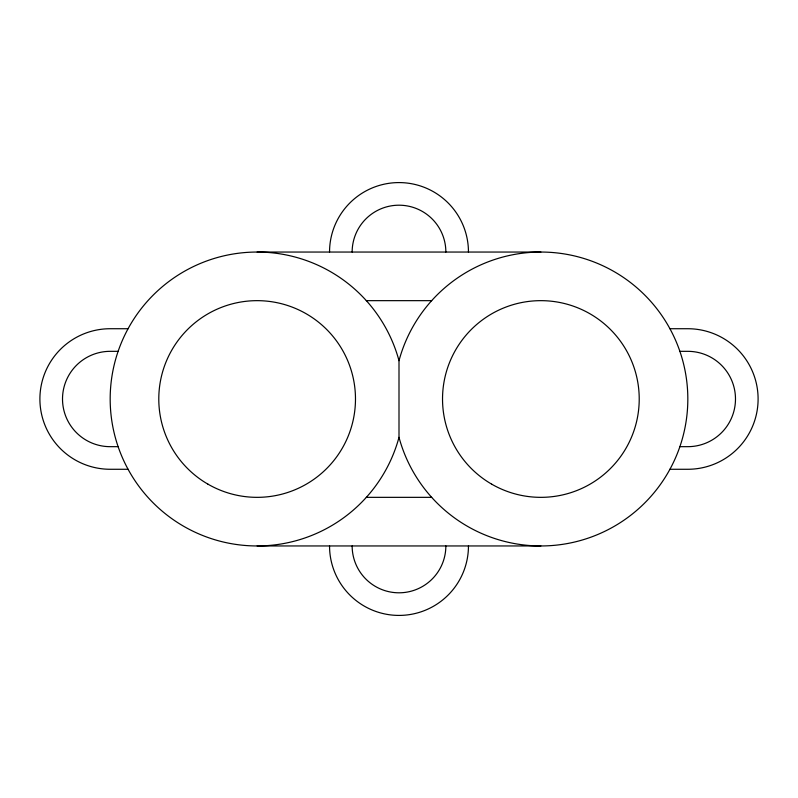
<?xml version="1.0" encoding="UTF-8"?>
<svg xmlns="http://www.w3.org/2000/svg" width="798" height="798" viewBox="0 0 798 798"><rect width="100%" height="100%" fill="white"/><g stroke="black" fill="none" stroke-linecap="round" stroke-linejoin="round"><path stroke-width="1.2" d="M257.136 252.048L540.864 252.048M366.332 300.656L431.668 300.656M128.069 328.726L110.174 328.726A70.274 70.274 0 0 0 39.9 399A70.274 70.274 0 0 0 110.174 469.274L128.069 469.274M669.931 328.726L687.826 328.726A70.274 70.274 0 0 1 758.1 399A70.274 70.274 0 0 1 687.826 469.274L669.931 469.274M118.124 351.329L110.174 351.329A47.671 47.671 0 0 0 62.513 399A47.671 47.671 0 0 0 110.174 446.671L118.124 446.671M679.876 351.329L687.826 351.329A47.671 47.671 0 0 1 735.487 399A47.671 47.671 0 0 1 687.826 446.671L679.876 446.671M366.332 497.344L431.668 497.344M257.136 545.952L540.864 545.952M399 360.666L399 437.334A146.952 146.952 0 0 0 625.243 519.318A146.952 146.952 0 0 0 625.243 278.682A146.952 146.952 0 0 0 399 360.666A146.952 146.952 0 0 0 172.757 278.682A146.952 146.952 0 0 0 172.757 519.318A146.952 146.952 0 0 0 399 437.334M329.544 252.048A69.456 69.456 0 0 1 399 182.582A69.456 69.456 0 0 1 468.456 252.048M352.147 252.048A46.853 46.853 0 0 1 399 205.196A46.853 46.853 0 0 1 445.853 252.048M445.853 545.952A46.853 46.853 0 0 1 399 592.804A46.853 46.853 0 0 1 352.147 545.952M468.456 545.952A69.456 69.456 0 0 1 399 615.418A69.456 69.456 0 0 1 329.544 545.952M207.959 484.167A98.344 98.344 0 0 0 355.479 399A98.344 98.344 0 0 0 207.959 313.833A98.344 98.344 0 0 0 207.959 484.167M491.698 484.167A98.344 98.344 0 0 0 639.218 399A98.344 98.344 0 0 0 491.698 313.833A98.344 98.344 0 0 0 491.698 484.167"/></g></svg>
